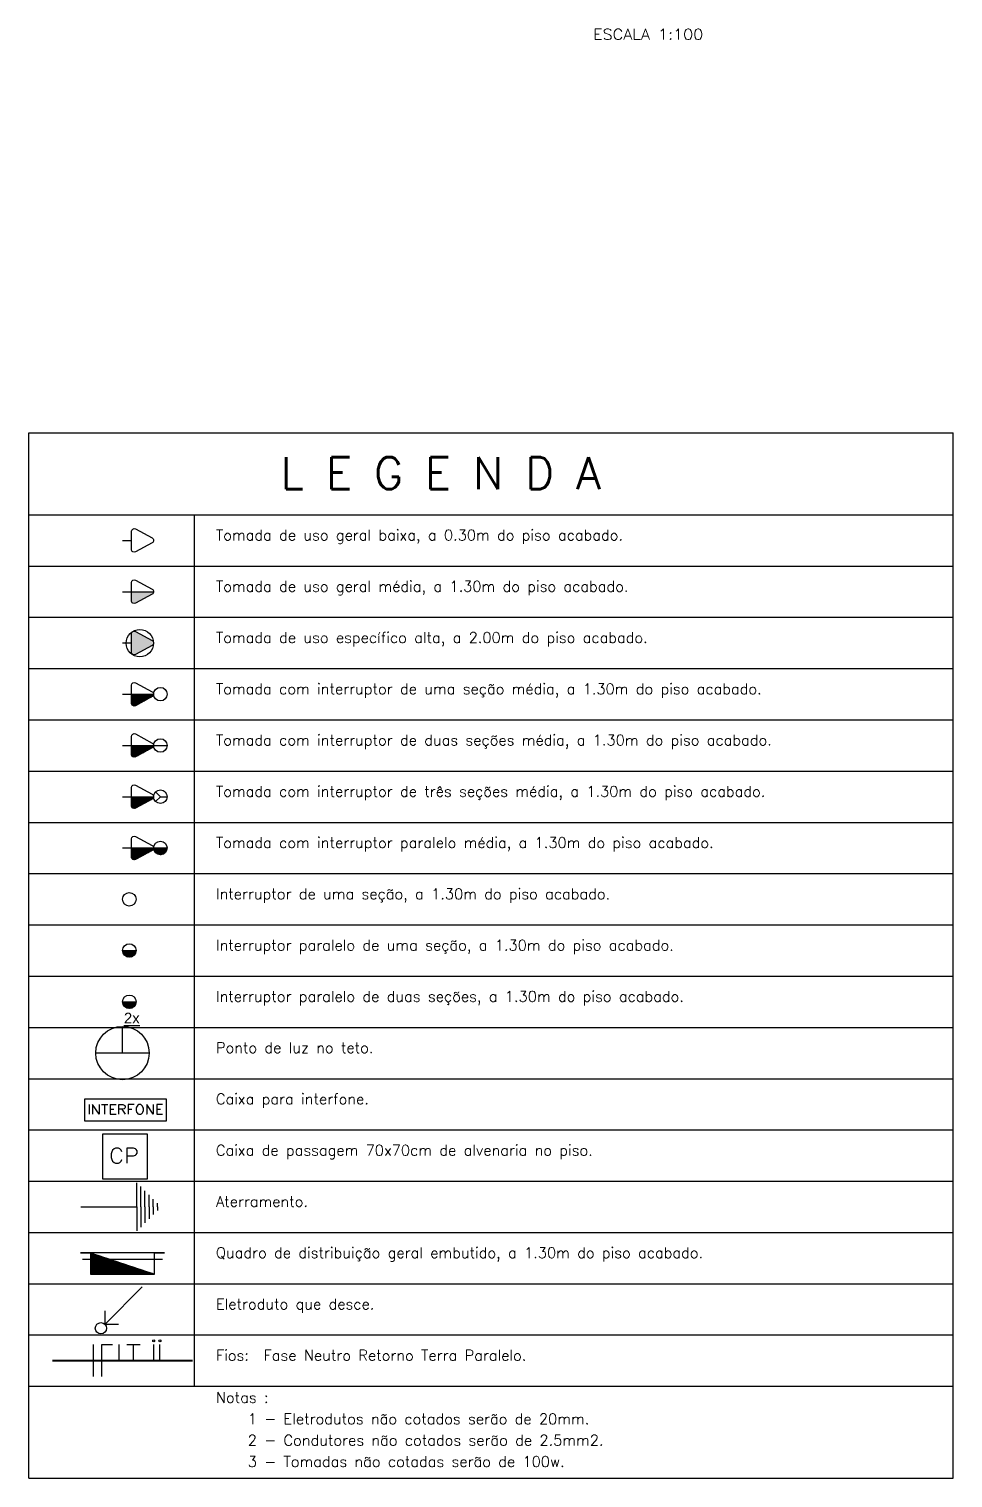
# Model space of a CAD drawing. Header units: millimetres. Extents: x -84873 to 45490, y -31 to 107079.
# Drawn here: x -12874 to 100, y -31 to 20321 of the extents above; entities that cross this region are included whole.
import ezdxf
from ezdxf.enums import TextEntityAlignment as Align

# ---------------------------------------------------------------- set-up
doc = ezdxf.new("R2010")
doc.units = ezdxf.units.MM
doc.layers.add('TEXTO0', color=7, linetype='Continuous')
doc.layers.add('TXT_0', color=7, linetype='Continuous')
doc.layers.add('TXT_1', color=2, linetype='Continuous', true_color=0xffff00)
doc.layers.add('TXT_2', color=3, linetype='Continuous', true_color=0x00ff00)
doc.styles.add('textstyle102', font='arial.ttf')
doc.styles.add('textstyle103', font='arial.ttf')
doc.styles.add('textstyle104', font='arial.ttf')
doc.styles.add('textstyle105', font='arial.ttf')
doc.styles.add('textstyle106', font='arial.ttf')
doc.styles.add('textstyle107', font='arial.ttf')
doc.styles.add('textstyle108', font='arial.ttf')
doc.styles.add('textstyle109', font='arial.ttf')
doc.styles.add('textstyle110', font='arial.ttf')
doc.styles.add('textstyle111', font='arial.ttf')
doc.styles.add('textstyle112', font='arial.ttf')
doc.styles.add('textstyle113', font='arial.ttf')
doc.styles.add('textstyle114', font='arial.ttf')
doc.styles.add('textstyle115', font='arial.ttf')
doc.styles.add('textstyle116', font='arial.ttf')
doc.styles.add('textstyle117', font='arial.ttf')
doc.styles.add('textstyle118', font='arial.ttf')
doc.styles.add('textstyle119', font='arial.ttf')
doc.styles.add('textstyle120', font='arial.ttf')
doc.styles.add('textstyle121', font='arial.ttf')
doc.styles.add('textstyle122', font='arial.ttf')
doc.styles.add('textstyle123', font='arial.ttf')
doc.styles.add('textstyle124', font='arial.ttf')
doc.styles.add('textstyle125', font='arial.ttf')
doc.styles.add('textstyle126', font='arial.ttf')
doc.styles.add('textstyle127', font='arial.ttf')
doc.styles.add('textstyle128', font='arial.ttf')
doc.styles.add('textstyle129', font='arial.ttf')
doc.styles.add('textstyle235', font='romant', dxfattribs={"width": 1.1})
doc.styles.add('textstyle289', font='ROMANS')
doc.styles.add('textstyle292', font='ROMANS')
doc.styles.add('textstyle295', font='ROMANS')
doc.styles.add('textstyle298', font='ROMANS')
doc.styles.add('textstyle302', font='ROMANS')
doc.styles.add('textstyle306', font='ROMANS')
doc.styles.add('textstyle310', font='ROMANS')
doc.styles.add('textstyle314', font='ROMANS')
doc.styles.add('textstyle317', font='ROMANS')
doc.styles.add('textstyle320', font='ROMANS')
doc.styles.add('textstyle322', font='arial.ttf')
doc.styles.add('textstyle324', font='ROMANS')
doc.styles.add('textstyle328', font='ROMANS')
doc.styles.add('textstyle330', font='ROMANS')
doc.styles.add('textstyle332', font='ROMANS')
doc.styles.add('textstyle333', font='ROMANS')
doc.styles.add('textstyle335', font='ROMANS')
doc.styles.add('textstyle336', font='ROMANS')
doc.styles.add('textstyle337', font='ROMANS')
doc.styles.add('textstyle338', font='ROMANS')
doc.styles.add('textstyle339', font='ROMANS')
doc.styles.add('textstyle340', font='ROMANS')
doc.styles.add('textstyle341', font='ROMANS')
doc.styles.add('textstyle96', font='arial.ttf')
doc.styles.add('textstyle97', font='arial.ttf')
doc.styles.add('textstyle98', font='arial.ttf')
pattern_1 = [(45, (15.832392, -4.4169956), (-0.0035355339, 0.0035355339), [])]
pattern_2 = [(45, (20.1253214, -2.4000746), (-0.0035355339, 0.0035355339), [])]

# ---------------------------------------------------------------- blocks, each defined once
blk = doc.blocks.new('ADCE_TB_2P')
blk.add_lwpolyline([(0, 0), (0.084, 0), (0.084, 0.085, -0.557537), (0.121, 0.108), (0.278, 0.023, -0.595912), (0.278, -0.023), (0.121, -0.108, -0.578922), (0.084, -0.085), (0.084, 0)], format="xyb")
for tag, style, p in [('$C', 'textstyle103', (0.199, 0.318)), ('$A', 'textstyle102', (0.199, -0.182))]:
    blk.add_attdef(tag, text='', height=0.09, dxfattribs=dict(style=style)).set_placement(p, align=Align.MIDDLE)
blk = doc.blocks.new('ADCE_TM_2P')
at = {"transparency": 33554687}
h = blk.add_hatch(color=256, dxfattribs=at)
edge = h.paths.add_edge_path(flags=0)
edge.add_line((0.084, 0), (0.084, -0.087))
edge.add_arc((0.109, -0.086), 0.0247, 181.8525, 298.4175)
edge.add_line((0.121, -0.108), (0.278, -0.023))
edge.add_arc((0.266, 0), 0.0257, 298.4175, 360)
edge.add_line((0.292, 0), (0.084, 0))
blk.add_line((0.084, 0), (0.292, 0))
blk.add_lwpolyline([(0, 0), (0.084, 0), (0.084, 0.085, -0.557537), (0.121, 0.108), (0.278, 0.023, -0.595912), (0.278, -0.023), (0.121, -0.108, -0.578922), (0.084, -0.085), (0.084, 0)], format="xyb")
for tag, style, p in [('$C', 'textstyle108', (0.199, 0.318)), ('$A', 'textstyle107', (0.199, -0.182))]:
    blk.add_attdef(tag, text='', height=0.09, dxfattribs=dict(style=style)).set_placement(p, align=Align.MIDDLE)
blk = doc.blocks.new('ADCE_TA_2PT')
at = {"transparency": 33554687}
h = blk.add_hatch(color=256, dxfattribs=at)
edge = h.paths.add_edge_path(flags=0)
edge.add_arc((0.266, 0), 0.0257, 298.4175, 421.5825)
edge.add_line((0.278, 0.023), (0.121, 0.108))
edge.add_arc((0.109, 0.085), 0.0252, 63.4349, 180)
edge.add_line((0.084, 0.085), (0.084, 0))
edge.add_line((0.084, 0), (0.084, -0.085))
edge.add_arc((0.109, -0.086), 0.0247, 178.1475, 298.4175)
edge.add_line((0.121, -0.108), (0.278, -0.023))
blk.add_lwpolyline([(0, 0), (0.084, 0), (0.084, 0.085, -0.557537), (0.121, 0.108), (0.278, 0.023, -0.595912), (0.278, -0.023), (0.121, -0.108, -0.578922), (0.084, -0.085), (0.084, 0)], format="xyb")
blk.add_circle((0.162, -0.002), 0.128)
for tag, style, p in [('$C', 'textstyle109', (0.199, 0.318)), ('$A', 'textstyle110', (0.199, -0.182))]:
    blk.add_attdef(tag, text='', height=0.09, dxfattribs=dict(style=style)).set_placement(p, align=Align.MIDDLE)
blk = doc.blocks.new('ADCE_TM-IT1')
at = {"transparency": 33554687}
h = blk.add_hatch(dxfattribs=at)
h.set_pattern_fill('_U', color=256, scale=0.005, angle=45, style=0, pattern_type=0)
h.set_pattern_definition(pattern_1)
edge = h.paths.add_edge_path(flags=0)
edge.add_line((0.084, 0), (0.084, -0.087))
edge.add_arc((0.109, -0.086), 0.0247, 181.8525, 298.4175)
edge.add_line((0.121, -0.108), (0.278, -0.023))
edge.add_arc((0.266, 0), 0.0257, 298.4175, 351.1706)
edge.add_line((0.292, -0.004), (0.292, 0))
edge.add_line((0.292, 0), (0.084, 0))
blk.add_line((0.084, 0), (0.292, 0))
blk.add_lwpolyline([(0, 0), (0.084, 0), (0.084, 0.085, -0.557537), (0.121, 0.108), (0.278, 0.023, -0.595912), (0.278, -0.023), (0.121, -0.108, -0.578922), (0.084, -0.085), (0.084, 0)], format="xyb")
blk.add_circle((0.355, 0), 0.0635)
for tag, style, p in [('$C', 'textstyle104', (0.199, 0.318)), ('$B', 'textstyle106', (0.399, 0.159)), ('$A', 'textstyle105', (0.199, -0.182))]:
    blk.add_attdef(tag, text='', height=0.09, dxfattribs=dict(style=style)).set_placement(p, align=Align.MIDDLE)
blk = doc.blocks.new('ADCE_TM-IT2')
at = {"transparency": 33554687}
h = blk.add_hatch(dxfattribs=at)
h.set_pattern_fill('_U', color=256, scale=0.005, angle=45, style=0, pattern_type=0)
h.set_pattern_definition(pattern_1)
edge = h.paths.add_edge_path(flags=0)
edge.add_line((0.084, 0), (0.084, -0.087))
edge.add_arc((0.109, -0.086), 0.0247, 181.8525, 298.4175)
edge.add_line((0.121, -0.108), (0.278, -0.023))
edge.add_arc((0.266, 0), 0.0257, 298.4175, 351.1706)
edge.add_line((0.292, -0.004), (0.292, 0))
edge.add_line((0.292, 0), (0.084, 0))
blk.add_line((0.084, 0), (0.419, 0))
blk.add_lwpolyline([(0, 0), (0.084, 0), (0.084, 0.085, -0.557537), (0.121, 0.108), (0.278, 0.023, -0.595912), (0.278, -0.023), (0.121, -0.108, -0.578922), (0.084, -0.085), (0.084, 0)], format="xyb")
blk.add_circle((0.355, 0), 0.0635)
for tag, style, p in [('$C', 'textstyle124', (0.199, 0.318)), ('$B', 'textstyle125', (0.399, 0.159)), ('$A', 'textstyle126', (0.199, -0.182))]:
    blk.add_attdef(tag, text='', height=0.09, dxfattribs=dict(style=style)).set_placement(p, align=Align.MIDDLE)
blk = doc.blocks.new('ADCE_TM-IT3')
at = {"transparency": 33554687}
h = blk.add_hatch(dxfattribs=at)
h.set_pattern_fill('_U', color=256, scale=0.005, angle=45, style=0, pattern_type=0)
h.set_pattern_definition(pattern_1)
edge = h.paths.add_edge_path(flags=0)
edge.add_line((0.084, 0), (0.084, -0.087))
edge.add_arc((0.109, -0.086), 0.0247, 181.8525, 298.4175)
edge.add_line((0.121, -0.108), (0.278, -0.023))
edge.add_arc((0.266, 0), 0.0257, 298.4175, 351.1706)
edge.add_line((0.292, -0.004), (0.292, 0))
edge.add_line((0.292, 0), (0.084, 0))
for p, q in [((0.084, 0), (0.292, 0)), ((0.355, 0), (0.31, 0.045)), ((0.355, 0), (0.31, -0.045)), ((0.355, 0), (0.419, 0))]:
    blk.add_line(p, q)
blk.add_lwpolyline([(0, 0), (0.084, 0), (0.084, 0.085, -0.557537), (0.121, 0.108), (0.278, 0.023, -0.595912), (0.278, -0.023), (0.121, -0.108, -0.578922), (0.084, -0.085), (0.084, 0)], format="xyb")
blk.add_circle((0.355, 0), 0.0635)
for tag, style, p in [('$C', 'textstyle129', (0.199, 0.318)), ('$B', 'textstyle128', (0.399, 0.159)), ('$A', 'textstyle127', (0.199, -0.182))]:
    blk.add_attdef(tag, text='', height=0.09, dxfattribs=dict(style=style)).set_placement(p, align=Align.MIDDLE)
blk = doc.blocks.new('ADCE_TM-IT3W')
at = {"transparency": 33554687}
h = blk.add_hatch(dxfattribs=at)
h.set_pattern_fill('_U', color=256, scale=0.005, angle=45, style=0, pattern_type=0)
h.set_pattern_definition(pattern_1)
edge = h.paths.add_edge_path(flags=0)
edge.add_line((0.084, 0), (0.084, -0.087))
edge.add_arc((0.109, -0.086), 0.0247, 181.8525, 298.4175)
edge.add_line((0.121, -0.108), (0.278, -0.023))
edge.add_arc((0.266, 0), 0.0257, 298.4175, 351.1706)
edge.add_line((0.292, -0.004), (0.292, 0))
edge.add_line((0.292, 0), (0.084, 0))
h = blk.add_hatch(dxfattribs=at)
h.set_pattern_fill('_U', color=256, scale=0.005, angle=45, style=0, pattern_type=0)
h.set_pattern_definition([(45, (20.417153, -2.4000746), (-0.0035355339, 0.0035355339), [])])
edge = h.paths.add_edge_path(flags=0)
edge.add_line((0.419, 0), (0.292, 0))
edge.add_arc((0.355, 0), 0.0635, 180, 360)
for p, q in [((0.084, 0), (0.292, 0)), ((0.292, 0), (0.419, 0))]:
    blk.add_line(p, q)
blk.add_lwpolyline([(0, 0), (0.084, 0), (0.084, 0.085, -0.557537), (0.121, 0.108), (0.278, 0.023, -0.595912), (0.278, -0.023), (0.121, -0.108, -0.578922), (0.084, -0.085), (0.084, 0)], format="xyb")
blk.add_circle((0.355, 0), 0.0635)
for tag, style, p in [('$C', 'textstyle120', (0.199, 0.318)), ('$B', 'textstyle121', (0.399, 0.159)), ('$A', 'textstyle119', (0.199, -0.182))]:
    blk.add_attdef(tag, text='', height=0.09, dxfattribs=dict(style=style)).set_placement(p, align=Align.MIDDLE)
blk = doc.blocks.new('ADCE_INTS1')
blk.add_circle((0.064, 0), 0.0635)
for tag, style, p in [('$B', 'textstyle118', (0.173, 0.134)), ('$A', 'textstyle117', (0.159, -0.133))]:
    blk.add_attdef(tag, text='', height=0.09, dxfattribs=dict(style=style)).set_placement(p, align=Align.MIDDLE)
blk = doc.blocks.new('ADCE_INT3W')
at = {"transparency": 33554687}
h = blk.add_hatch(dxfattribs=at)
h.set_pattern_fill('_U', color=256, scale=0.005, angle=45, style=0, pattern_type=0)
h.set_pattern_definition(pattern_2)
edge = h.paths.add_edge_path(flags=0)
edge.add_line((0.127, 0), (0, 0))
edge.add_arc((0.064, 0), 0.0635, 180, 360)
blk.add_line((0, 0), (0.127, 0))
blk.add_circle((0.064, 0), 0.0635)
for tag, style, p in [('$B', 'textstyle123', (0.173, 0.134)), ('$A', 'textstyle122', (0.159, -0.133))]:
    blk.add_attdef(tag, text='', height=0.09, dxfattribs=dict(style=style)).set_placement(p, align=Align.MIDDLE)
blk = doc.blocks.new('ADCE_INT3W_2S')
at = {"transparency": 33554687}
h = blk.add_hatch(dxfattribs=at)
h.set_pattern_fill('_U', color=256, scale=0.005, angle=45, style=0, pattern_type=0)
h.set_pattern_definition(pattern_2)
edge = h.paths.add_edge_path(flags=0)
edge.add_line((0.127, 0), (0, 0))
edge.add_arc((0.064, 0), 0.0635, 180, 360)
blk.add_line((0, 0), (0.127, 0))
blk.add_circle((0.064, 0), 0.0635)
for tag, height, style, p in [('$B', 0.09, 'textstyle113', (0.173, 0.134)), ('$A', 0.09, 'textstyle111', (0.226, 0.001)), ('TIP', 0.1, 'textstyle112', (0.087, -0.152))]:
    blk.add_attdef(tag, text='', height=height, dxfattribs=dict(style=style)).set_placement(p, align=Align.MIDDLE)
blk = doc.blocks.new('ADCE_LINCT')
for p, q in [((0, 0), (0, 0.25)), ((0.25, 0), (-0.25, 0))]:
    blk.add_line(p, q)
blk.add_circle((0, 0), 0.25)
for tag, style, p in [('$A', 'textstyle96', (-0.089, 0.099)), ('$B', 'textstyle97', (0.091, 0.096)), ('$C', 'textstyle98', (-0.001, -0.101))]:
    blk.add_attdef(tag, text='', height=0.1, dxfattribs=dict(style=style)).set_placement(p, align=Align.MIDDLE)
blk = doc.blocks.new('ADCE_CXINTER')
for p, q in [((0.042, 0.15), (0.042, 0.06)), ((0.158, 0.15), (0.218, 0.15)), ((0.218, 0.15), (0.217, 0.15)), ((0.239, 0.15), (0.295, 0.15)), ((0.239, 0.15), (0.239, 0.06)), ((0.295, 0.15), (0.295, 0.15)), ((0.042, 0.06), (0.042, 0.06)), ((0.136, 0.06), (0.136, 0.06)), ((0.136, 0.06), (0.136, 0.06)), ((0.239, 0.107), (0.273, 0.107)), ((0.273, 0.107), (0.273, 0.107)), ((0.35, 0.107), (0.38, 0.06)), ((0.38, 0.06), (0.38, 0.06)), ((0.41, 0.107), (0.444, 0.107)), ((0.444, 0.107), (0.444, 0.107)), ((0.642, 0.06), (0.641, 0.06)), ((0.642, 0.06), (0.641, 0.06)), ((0.676, 0.107), (0.71, 0.107)), ((0.676, 0.06), (0.676, 0.06)), ((0.71, 0.107), (0.71, 0.107))]:
    blk.add_line(p, q)
blk.add_lwpolyline([(0, 0), (0.767, 0), (0.767, 0.202), (0, 0.202)], close=True)
for points in [[(0.136, 0.15), (0.136, 0.06), (0.076, 0.15), (0.076, 0.06), (0.076, 0.06)], [(0.188, 0.15), (0.188, 0.06), (0.187, 0.06)], [(0.32, 0.06), (0.32, 0.06), (0.32, 0.15), (0.359, 0.15), (0.372, 0.146), (0.376, 0.141), (0.38, 0.133), (0.38, 0.124), (0.376, 0.116), (0.372, 0.111), (0.359, 0.107), (0.32, 0.107), (0.32, 0.107)], [(0.466, 0.15), (0.466, 0.15), (0.41, 0.15), (0.41, 0.06), (0.41, 0.06)], [(0.509, 0.15), (0.5, 0.146), (0.492, 0.137), (0.487, 0.128), (0.483, 0.116), (0.483, 0.094), (0.487, 0.081), (0.492, 0.073), (0.5, 0.064), (0.509, 0.06), (0.526, 0.06), (0.534, 0.064), (0.543, 0.073), (0.547, 0.081), (0.552, 0.094), (0.552, 0.116), (0.547, 0.128), (0.543, 0.137), (0.534, 0.146), (0.526, 0.15), (0.509, 0.15), (0.509, 0.15)], [(0.642, 0.15), (0.642, 0.06), (0.582, 0.15), (0.582, 0.06), (0.581, 0.06)], [(0.731, 0.15), (0.731, 0.15), (0.676, 0.15), (0.676, 0.06), (0.731, 0.06), (0.731, 0.06)], [(0.239, 0.06), (0.239, 0.06), (0.295, 0.06), (0.295, 0.06)]]:
    blk.add_lwpolyline(points)
at = {"style": 'textstyle116'}
blk.add_attdef('DESCRIÇÃO', text='', height=0.09, dxfattribs=at).set_placement((0.387, 0.284), align=Align.MIDDLE)
blk = doc.blocks.new('ADCE_CP-ALV-70x70')
blk.add_lwpolyline([(-0.339, -0.365), (0.361, -0.365), (0.361, 0.335), (-0.339, 0.335)], close=True)
for points in [[(-0.036, 0.06), (-0.047, 0.083), (-0.069, 0.105), (-0.091, 0.116), (-0.136, 0.116), (-0.158, 0.105), (-0.181, 0.083), (-0.192, 0.06), (-0.203, 0.027), (-0.203, -0.029), (-0.192, -0.062), (-0.181, -0.085), (-0.158, -0.107), (-0.136, -0.118), (-0.091, -0.118), (-0.069, -0.107), (-0.047, -0.085), (-0.036, -0.062), (-0.036, -0.062)], [(0.042, -0.006), (0.042, -0.006), (0.143, -0.006), (0.176, 0.005), (0.187, 0.016), (0.199, 0.038), (0.199, 0.072), (0.187, 0.094), (0.176, 0.105), (0.143, 0.116), (0.042, 0.116), (0.042, -0.118), (0.042, -0.118)]]:
    blk.add_lwpolyline(points)
at = {"style": 'textstyle114'}
blk.add_attdef('DESCRIÇÃO', text='', height=0.09, dxfattribs=at).set_placement((0.016, -0.248), align=Align.MIDDLE)
blk = doc.blocks.new('ADCE_SBTERRA')
at = {"ltscale": 0.5}
for p, q in [((0.525, 0), (0.525, 0.225)), ((0.561, 0), (0.561, 0.189)), ((0.6, 0), (0.6, 0.15)), ((0, 0), (0.525, 0)), ((0.525, 0), (0.525, -0.225)), ((0.561, 0), (0.561, -0.189)), ((0.6, 0), (0.6, -0.15)), ((0.639, 0), (0.639, 0.111)), ((0.639, 0), (0.639, -0.111)), ((0.678, 0), (0.678, 0.072)), ((0.678, 0), (0.678, -0.072))]:
    blk.add_line(p, q, dxfattribs=at)
for q in [(0.717, 0.033), (0.717, -0.033)]:
    blk.add_line((0.717, 0), q)
blk = doc.blocks.new('Adce_QDG-E')
at = {"transparency": 33554687}
h = blk.add_hatch(dxfattribs=at)
h.set_pattern_fill('_U', color=256, scale=0.005, angle=135, style=0, pattern_type=0)
h.set_pattern_definition([(135, (42.1108135, 94.908341), (-0.0035355339, -0.0035355339), [])])
h.paths.add_polyline_path([(-0.3, 0.05), (-0.3, -0.15), (0.3, -0.15)], flags=0)
for p, q in [((-0.3, 0.05), (0.3, -0.15)), ((-0.375, -0.009), (0.375, -0.009))]:
    blk.add_line(p, q)
blk.add_lwpolyline([(0.393, 0.05), (-0.393, 0.05), (-0.3, 0.05), (-0.3, -0.15), (0.3, -0.15), (0.3, 0.05)], close=True)
at = {"style": 'textstyle115'}
blk.add_attdef('DESCRIÇÃO', text='', height=0.09, dxfattribs=at).set_placement((-0.012, 0.183), align=Align.MIDDLE)
blk = doc.blocks.new('ADCE_TUB-DESCE2')
for p, q in [((0.387, 0.387), (0.038, 0.038)), ((0.038, 0.038), (0.038, 0.164)), ((0.038, 0.038), (0.164, 0.038))]:
    blk.add_line(p, q)
blk.add_circle((0, 0), 0.0532)
blk = doc.blocks.new('ADCE_FIOLG')
for points in [[(-0.271, -0.15), (-0.271, 0.15)], [(-0.192, -0.15), (-0.192, 0.15), (-0.092, 0.15)], [(-0.032, 0), (-0.032, 0.15)], [(0.042, 0.15), (0.167, 0.15)], [(0.102, 0), (0.102, 0.15)], [(0.292, 0), (0.292, 0.15)], [(0.35, 0), (0.35, 0.15)]]:
    blk.add_lwpolyline(points)
blk.add_lwpolyline([(-0.658, 0, 0.02, 0.02, 0), (0.658, 0, 0.02, 0.02, 0)], format="xyseb")
for centre in [(0.292, 0.185), (0.351, 0.185)]:
    blk.add_circle(centre, 0.00924)

msp = doc.modelspace()

# ---------------------------------------------------------------- linework, layer by layer
at = {"layer": 'TXT_2'}
for p, q in [((-12874, 14650), (100, 14650)), ((-12874, -31), (-12874, 14650)), ((100, -31), (100, 14650)), ((-12874, 13498), (100, 13498)), ((-10549, 1258), (-10549, 13498)), ((-12874, 12778), (100, 12778)), ((-12874, 12058), (100, 12058)), ((-12874, 11338), (100, 11338)), ((-12874, 10618), (100, 10618)), ((-12874, 9898), (100, 9898)), ((-12874, 9178), (100, 9178)), ((-12874, 8458), (100, 8458)), ((-12874, 7738), (100, 7738)), ((-12874, 7018), (100, 7018)), ((-12874, 6298), (100, 6298)), ((-12874, 5578), (100, 5578)), ((-12874, 4858), (100, 4858)), ((-12874, 4138), (100, 4138)), ((-12874, 3418), (100, 3418)), ((-12874, 2698), (100, 2698)), ((-12874, 1978), (100, 1978)), ((-12874, 1258), (100, 1258)), ((-12874, -31), (100, -31))]:
    msp.add_line(p, q, dxfattribs=at)

# ---------------------------------------------------------------- block references
at = {"layer": 'TXT_0'}
for name, p, xscale, yscale, zscale in [('ADCE_TB_2P', (-11561, 13138), 1500, 1500, 1500), ('ADCE_TM_2P', (-11561, 12418), 1500, 1500, 1500), ('ADCE_TA_2PT', (-11561, 11698), 1500, 1500, 1500), ('ADCE_TM-IT1', (-11561, 10978), 1500, 1500, 1500), ('ADCE_TM-IT2', (-11561, 10258), 1500, 1500, 1500), ('ADCE_TM-IT3', (-11561, 9538), 1500, 1500, 1500), ('ADCE_TM-IT3W', (-11561, 8818), 1500, 1500, 1500), ('ADCE_INTS1', (-11561, 8098), 1500, 1500, 1500), ('ADCE_INT3W', (-11561, 7378), 1500, 1500, 1500), ('ADCE_LINCT', (-11561, 5938), 1500, 1500, 1500), ('ADCE_CXINTER', (-12094, 4988), 1500, 1500, 1500), ('ADCE_CP-ALV-70x70', (-11536, 4498), 899.9999999999999, 899.9999999999999, 899.9999999999999), ('ADCE_SBTERRA', (-12147, 3778), 1500, 1500, 1500), ('Adce_QDG-E', (-11561, 3058), 1500, 1500, 1500), ('ADCE_TUB-DESCE2', (-11863, 2072), 1500, 1500, 1500), ('ADCE_FIOLG', (-11561, 1618), 1500, 1500, 1500)]:
    msp.add_blockref(name, p, dxfattribs=dict(at, xscale=xscale, yscale=yscale, zscale=zscale))
ref = msp.add_blockref('ADCE_INT3W_2S', (-11561, 6658), dxfattribs=dict(at, xscale=1500, yscale=1500, zscale=1500))
ref.add_attrib('TIP', '%%u2x', dxfattribs={"layer": '0', "height": 150, "style": 'textstyle322'}).set_placement((-11430, 6430), align=Align.MIDDLE)

# ---------------------------------------------------------------- texts
at = {"layer": 'TEXTO0', "style": 'textstyle235', "width": 1.1}
msp.add_text('ESCALA 1:100', height=150, dxfattribs=at).set_placement((-4955, 20171))
at = {"layer": 'TXT_1'}
for s, style, p in [('Tomada de uso geral baixa, a 0.30m do piso acabado.', 'textstyle292', (-10249, 13138)), ('Tomada de uso geral média, a 1.30m do piso acabado.', 'textstyle295', (-10249, 12418)), ('Tomada de uso específico alta, a 2.00m do piso acabado.', 'textstyle298', (-10249, 11698)), ('Tomada com interruptor de uma seção média, a 1.30m do piso acabado.', 'textstyle302', (-10249, 10978)), ('Tomada com interruptor de duas seções média, a 1.30m do piso acabado.', 'textstyle306', (-10249, 10258)), ('Tomada com interruptor de três seções média, a 1.30m do piso acabado.', 'textstyle310', (-10249, 9538)), ('Tomada com interruptor paralelo média, a 1.30m do piso acabado.', 'textstyle314', (-10249, 8818)), ('Interruptor de uma seção, a 1.30m do piso acabado.', 'textstyle317', (-10249, 8098)), ('Interruptor paralelo de uma seção, a 1.30m do piso acabado.', 'textstyle320', (-10249, 7378)), ('Interruptor paralelo de duas seções, a 1.30m do piso acabado.', 'textstyle324', (-10249, 6658)), ('Ponto de luz no teto.', 'textstyle328', (-10249, 5938)), ('Caixa para interfone.', 'textstyle330', (-10249, 5218)), ('Caixa de passagem 70x70cm de alvenaria no piso.', 'textstyle332', (-10249, 4498)), ('Aterramento.', 'textstyle333', (-10249, 3778)), ('Quadro de distribuição geral embutido, a 1.30m do piso acabado.', 'textstyle335', (-10249, 3058)), ('Eletroduto que desce.', 'textstyle336', (-10249, 2338)), ('Fios:  Fase Neutro Retorno Terra Paralelo.', 'textstyle337', (-10249, 1618)), ('Notas :', 'textstyle338', (-10249, 1025)), ('    1 - Eletrodutos não cotados serão de 20mm.', 'textstyle339', (-10249, 725)), ('    2 - Condutores não cotados serão de 2.5mm2.', 'textstyle340', (-10249, 425)), ('    3 - Tomadas não cotadas serão de 100w.', 'textstyle341', (-10249, 125))]:
    msp.add_text(s, height=150, dxfattribs=dict(at, style=style)).set_placement(p)
at = {"layer": 'TXT_2', "style": 'textstyle289'}
msp.add_text('L E G E N D A', height=450, dxfattribs=at).set_placement((-9340, 13858))

doc.saveas('drawing.dxf')
